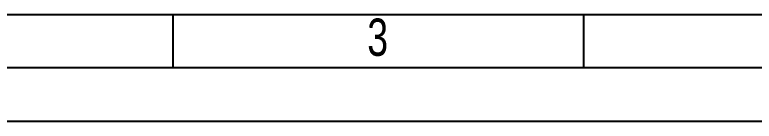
# Model space of a CAD drawing. Header units: millimetres. Extents: x -6 to 421, y -3 to 294.
# Drawn here: x 88.3 to 157.6, y -3.3 to 6.7 of the extents above; entities that cross this region are included whole.
import ezdxf

# ---------------------------------------------------------------- set-up
doc = ezdxf.new("R2010")
doc.units = ezdxf.units.MM
for name, color, linetype in [('FORMATO', 179, 'Continuous'), ('MODULACIÓN', 6, 'Continuous'), ('MÁRGENES', 1, 'Continuous')]:
    doc.layers.add(name, color=color, linetype=linetype)
doc.styles.add('SLDTEXTSTYLE1', font='TXT', dxfattribs={"width": 0.75})

# ---------------------------------------------------------------- blocks, each defined once
blk = doc.blocks.new('BORDER')
at = {"layer": 'FORMATO'}
blk.add_line((0, 0), (420, 0), dxfattribs=at)

msp = doc.modelspace()

# ---------------------------------------------------------------- linework, layer by layer
at = {"layer": 'MODULACIÓN'}
for p, q in [((103.073, 6.704), (103.073, 1.704)), ((141.572, 6.704), (141.572, 1.704)), ((416.074, 1.704), (21.074, 1.704))]:
    msp.add_line(p, q, dxfattribs=at)
at = {"layer": 'MÁRGENES'}
msp.add_line((411.074, 6.704), (26.076, 6.704), dxfattribs=at)

# ---------------------------------------------------------------- block references
at = {"color": 7, "linetype": 'Continuous'}
msp.add_blockref('BORDER', (1.074, -3.296), dxfattribs=at)

# ---------------------------------------------------------------- texts
at = {"layer": 'MODULACIÓN', "insert": (122.288, 6.345), "char_height": 3.5, "attachment_point": 2, "style": 'SLDTEXTSTYLE1'}
msp.add_mtext('3', dxfattribs=at)

doc.saveas('drawing.dxf')
